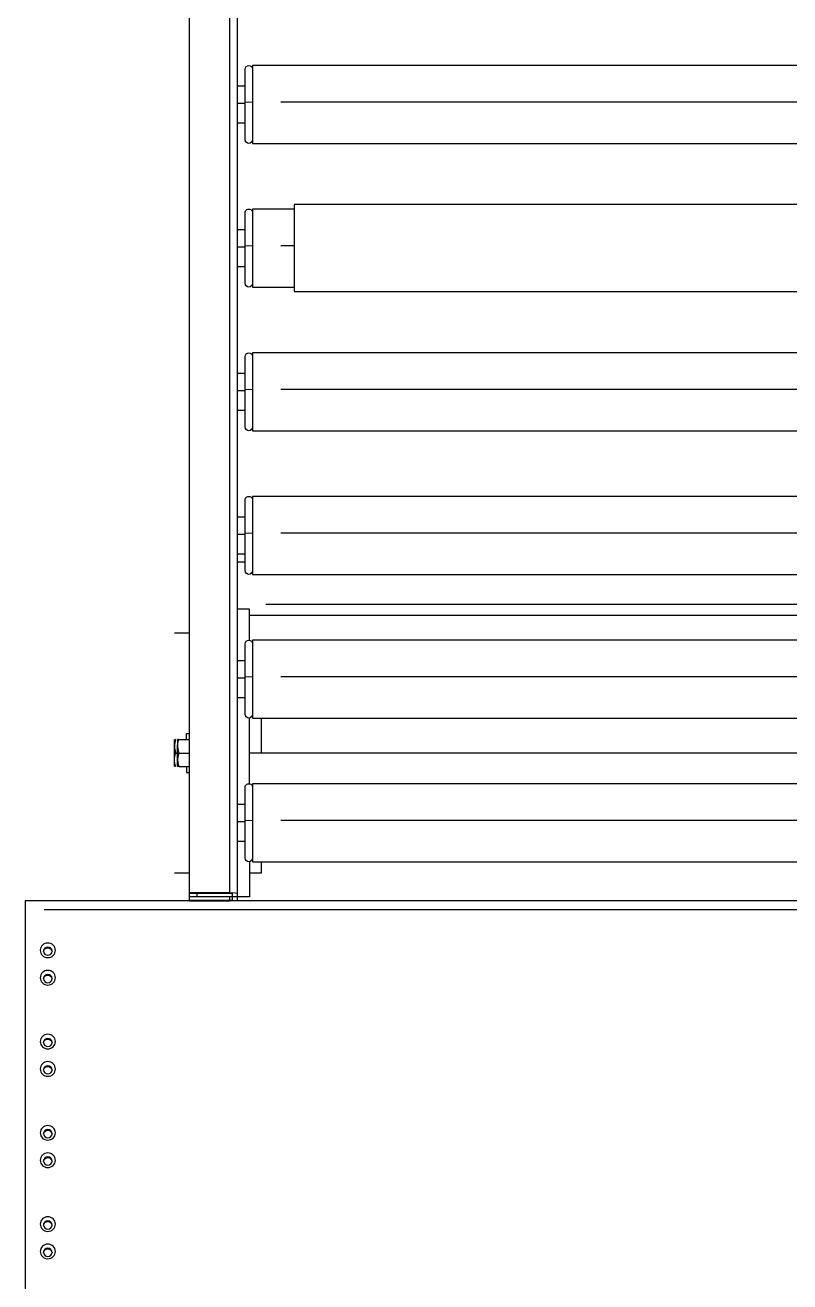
# Model space of a CAD drawing. Header units: millimetres. Extents: x -187347 to 135007, y -6415 to 292048.
# Drawn here: x -50598 to -50193, y 30294 to 30959 of the extents above; entities that cross this region are included whole.
import ezdxf

# ---------------------------------------------------------------- set-up
doc = ezdxf.new("R2010")
doc.units = ezdxf.units.MM
doc.header["$LTSCALE"] = 100
doc.layers.get('0').update_dxf_attribs({"lineweight": 18})
doc.layers.add('Layout CAT2', color=6, linetype='Continuous')

# ---------------------------------------------------------------- blocks, each defined once
blk = doc.blocks.new('25g245g2fd')
at = {"color": 0}
for p, q in [((21080.98, -3593.07), (21080.98, -3384.2)), ((21080.98, -3597.65), (21080.98, -3593.07)), ((21855.29, -3597.64), (21080.98, -3597.65)), ((21090.99, -3593.07), (21854.79, -3593.06))]:
    blk.add_line(p, q, dxfattribs=at)
for centre, major_axis in [((21092.98, -3412.04), (-4, 0)), ((21092.98, -3411.59), (2.25, 0)), ((21092.98, -3426.53), (-4, 0)), ((21092.98, -3426.08), (2.25, 0)), ((21092.98, -3460.34), (-4, 0)), ((21092.98, -3459.89), (2.25, 0)), ((21092.98, -3474.83), (-4, 0)), ((21092.98, -3474.38), (2.25, 0)), ((21092.98, -3508.64), (-4, 0)), ((21092.98, -3508.18), (2.25, 0)), ((21092.98, -3523.13), (-4, 0)), ((21092.98, -3522.67), (2.25, 0)), ((21092.98, -3556.93), (-4, 0)), ((21092.98, -3556.48), (2.25, 0)), ((21092.98, -3571.42), (-4, 0)), ((21092.98, -3570.97), (2.25, 0))]:
    blk.add_ellipse(centre, major_axis=major_axis, ratio=0.965926, dxfattribs=at)
for centre in [(21092.98, -3411.22), (21092.98, -3425.71), (21092.98, -3459.52), (21092.98, -3474.01), (21092.98, -3507.82), (21092.98, -3522.3), (21092.98, -3556.11), (21092.98, -3570.6)]:
    blk.add_ellipse(centre, major_axis=(-2.25, 0), ratio=0.965926, start_param=0.085019, end_param=3.056671, dxfattribs=at)

msp = doc.modelspace()

# ---------------------------------------------------------------- linework, layer by layer
at = {"layer": 'Layout CAT2', "elevation": -3.45}
for points in [[(-50511.33, 30499.47), (-50511.33, 31693.09)], [(-50490.1, 30499.47), (-50490.1, 31531.06)], [(-50485.93, 30922.09), (-50485.93, 30988.81)], [(-50481.96, 30926.59), (-50485.93, 30926.59)], [(-50485.93, 30912.76), (-50485.93, 30915.08), (-50485.93, 30917.49), (-50485.93, 30919.88), (-50485.93, 30922.07)], [(-50485.93, 30917.49), (-50481.96, 30917.49)], [(-50481.96, 30918.08), (-50479.98, 30918.21), (-50477.99, 30918.08)], [(-50462.99, 30918.21), (-49950.07, 30918.21)], [(-50485.93, 30846.05), (-50485.93, 30912.77)], [(-50485.93, 30907.14), (-50481.96, 30907.14)], [(-50455.93, 30861.46), (-50477.99, 30861.46), (-50477.99, 30858.91), (-50477.99, 30851.91), (-50477.99, 30842.17), (-50477.99, 30833.87), (-50477.99, 30826.71), (-50477.99, 30821.89), (-50477.99, 30820.18), (-50455.93, 30820.18)], [(-50481.96, 30850.55), (-50485.93, 30850.55)], [(-50485.93, 30770.01), (-50485.93, 30836.73), (-50485.93, 30839.03), (-50485.93, 30841.46), (-50485.93, 30843.84), (-50485.93, 30846.03)], [(-50485.93, 30841.46), (-50481.96, 30841.46)], [(-50481.96, 30842.04), (-50479.98, 30842.17), (-50477.99, 30842.04)], [(-50462.99, 30842.17), (-50455.93, 30842.17)], [(-50485.93, 30831.1), (-50481.96, 30831.1)], [(-50481.96, 30774.51), (-50485.93, 30774.51)], [(-50485.93, 30760.68), (-50485.93, 30763), (-50485.93, 30765.41), (-50485.93, 30767.8), (-50485.93, 30769.99)], [(-50485.93, 30765.41), (-50481.96, 30765.41)], [(-50481.96, 30766), (-50479.98, 30766.13), (-50477.99, 30766)], [(-50462.99, 30766.13), (-49950.07, 30766.13)], [(-50485.93, 30693.97), (-50485.93, 30760.69)], [(-50485.93, 30755.06), (-50481.96, 30755.06)], [(-50481.96, 30698.47), (-50485.93, 30698.47)], [(-50485.93, 30684.65), (-50485.93, 30686.95), (-50485.93, 30689.38), (-50485.93, 30691.76), (-50485.93, 30693.95)], [(-50485.93, 30689.38), (-50481.96, 30689.38)], [(-50485.93, 30617.92), (-50485.93, 30684.68)], [(-50481.96, 30689.96), (-50479.98, 30690.09), (-50477.99, 30689.96)], [(-50462.99, 30690.09), (-49950.07, 30690.09)], [(-50485.93, 30679.02), (-50481.96, 30679.02)], [(-50485.93, 30674.73), (-50481.96, 30674.73)], [(-50470.94, 30652.35), (-49942.13, 30652.35)], [(-50479.58, 30633.3), (-50479.58, 30649.75), (-50485.93, 30649.75)], [(-50479.58, 30646.47), (-49942.13, 30646.47)], [(-50511.33, 30637.05), (-50519.36, 30637.05)], [(-50481.96, 30622.43), (-50485.93, 30622.43)], [(-50485.93, 30608.6), (-50485.93, 30610.92), (-50485.93, 30613.34), (-50485.93, 30615.72), (-50485.93, 30617.91)], [(-50485.93, 30613.34), (-50481.96, 30613.34)], [(-50481.96, 30613.92), (-50479.98, 30614.05), (-50477.99, 30613.92)], [(-50462.99, 30614.05), (-49950.07, 30614.05)], [(-50485.93, 30541.88), (-50485.93, 30608.64)], [(-50485.93, 30602.98), (-50481.96, 30602.98)], [(-50479.58, 30557.26), (-50479.58, 30592.1)], [(-50473.23, 30573.55), (-50473.23, 30592.07)], [(-50518.71, 30580.7), (-50518.73, 30580.64), (-50518.75, 30580.57), (-50518.77, 30580.52), (-50518.79, 30580.46), (-50518.81, 30580.39), (-50518.83, 30580.34), (-50518.85, 30580.28), (-50518.86, 30580.21), (-50518.88, 30580.16), (-50518.9, 30580.1), (-50518.92, 30580.04), (-50518.93, 30579.98), (-50518.95, 30579.92), (-50518.96, 30579.86), (-50518.98, 30579.8), (-50519, 30579.74), (-50519.01, 30579.68), (-50519.02, 30579.63), (-50519.04, 30579.57), (-50519.05, 30579.51), (-50519.06, 30579.45), (-50519.08, 30579.39), (-50519.1, 30579.34), (-50519.11, 30579.28), (-50519.12, 30579.22), (-50519.13, 30579.16), (-50519.14, 30579.1), (-50519.15, 30579.04), (-50519.16, 30578.99), (-50519.18, 30578.93), (-50519.2, 30578.82), (-50519.22, 30578.71), (-50519.23, 30578.59), (-50519.25, 30578.48), (-50519.27, 30578.37), (-50519.28, 30578.26), (-50519.29, 30578.15), (-50519.3, 30578.03), (-50519.31, 30578.01), (-50519.31, 30577.98), (-50519.31, 30577.96), (-50519.31, 30577.93), (-50519.32, 30577.91), (-50519.32, 30577.88), (-50519.32, 30577.86), (-50519.32, 30577.83), (-50519.32, 30577.81), (-50519.32, 30577.78), (-50519.33, 30577.75), (-50519.33, 30577.73), (-50519.33, 30577.71), (-50519.33, 30577.68), (-50519.33, 30577.65), (-50519.33, 30577.63), (-50519.33, 30577.61), (-50519.34, 30577.58), (-50519.34, 30577.55), (-50519.34, 30577.53), (-50519.34, 30577.5), (-50519.34, 30577.48), (-50519.34, 30577.45), (-50519.34, 30577.43), (-50519.34, 30577.4), (-50519.34, 30577.38), (-50519.34, 30577.35), (-50519.34, 30577.32), (-50519.34, 30577.3), (-50519.35, 30577.28), (-50519.35, 30577.25), (-50519.35, 30577.22), (-50519.35, 30577.2), (-50519.35, 30577.18), (-50519.35, 30577.15), (-50519.35, 30577.12), (-50519.35, 30579.74), (-50519.35, 30580.7)], [(-50517.05, 30573.55), (-50517.07, 30573.49), (-50517.08, 30573.43), (-50517.11, 30573.37), (-50517.13, 30573.31), (-50517.14, 30573.25), (-50517.16, 30573.19), (-50517.18, 30573.13), (-50517.2, 30573.07), (-50517.22, 30573.01), (-50517.23, 30572.95), (-50517.25, 30572.9), (-50517.26, 30572.84), (-50517.29, 30572.77), (-50517.3, 30572.72), (-50517.32, 30572.66), (-50517.33, 30572.6), (-50517.34, 30572.54), (-50517.36, 30572.48), (-50517.38, 30572.42), (-50517.39, 30572.37), (-50517.4, 30572.31), (-50517.42, 30572.25), (-50517.43, 30572.19), (-50517.44, 30572.13), (-50517.46, 30572.08), (-50517.47, 30572.02), (-50517.48, 30571.96), (-50517.49, 30571.9), (-50517.5, 30571.85), (-50517.51, 30571.79), (-50517.53, 30571.67), (-50517.55, 30571.56), (-50517.57, 30571.45), (-50517.59, 30571.34), (-50517.6, 30571.22), (-50517.61, 30571.11), (-50517.63, 30571), (-50517.64, 30570.89), (-50517.64, 30570.86), (-50517.65, 30570.84), (-50517.65, 30570.82), (-50517.65, 30570.79), (-50517.65, 30570.76), (-50517.66, 30570.74), (-50517.66, 30570.72), (-50517.66, 30570.69), (-50517.66, 30570.66), (-50517.66, 30570.64), (-50517.66, 30570.61), (-50517.67, 30570.59), (-50517.67, 30570.56), (-50517.67, 30570.54), (-50517.67, 30570.51), (-50517.67, 30570.49), (-50517.67, 30570.46), (-50517.67, 30570.43), (-50517.67, 30570.41), (-50517.68, 30570.39), (-50517.68, 30570.36), (-50517.68, 30570.33), (-50517.68, 30570.31), (-50517.68, 30570.29), (-50517.68, 30570.26), (-50517.68, 30570.23), (-50517.68, 30570.21), (-50517.68, 30570.18), (-50517.68, 30570.16), (-50517.68, 30570.13), (-50517.68, 30570.11), (-50517.68, 30570.08), (-50517.68, 30570.06), (-50517.68, 30570.03), (-50517.68, 30570.01), (-50517.68, 30569.98), (-50517.68, 30573.55), (-50517.68, 30577.12), (-50517.68, 30577.15), (-50517.68, 30577.18), (-50517.68, 30577.2), (-50517.68, 30577.22), (-50517.68, 30577.25), (-50517.68, 30577.28), (-50517.68, 30577.3), (-50517.68, 30577.32), (-50517.68, 30577.35), (-50517.68, 30577.38), (-50517.68, 30577.4), (-50517.68, 30577.43), (-50517.68, 30577.45), (-50517.68, 30577.48), (-50517.68, 30577.5), (-50517.68, 30577.53), (-50517.67, 30577.55), (-50517.67, 30577.58), (-50517.67, 30577.61), (-50517.67, 30577.63), (-50517.67, 30577.65), (-50517.67, 30577.68), (-50517.67, 30577.71), (-50517.67, 30577.73), (-50517.66, 30577.75), (-50517.66, 30577.78), (-50517.66, 30577.81), (-50517.66, 30577.83), (-50517.66, 30577.86), (-50517.66, 30577.88), (-50517.65, 30577.91), (-50517.65, 30577.93), (-50517.65, 30577.96), (-50517.65, 30577.98), (-50517.64, 30578.01), (-50517.64, 30578.03), (-50517.63, 30578.15), (-50517.61, 30578.26), (-50517.6, 30578.37), (-50517.59, 30578.48), (-50517.57, 30578.59), (-50517.55, 30578.71), (-50517.53, 30578.82), (-50517.51, 30578.93), (-50517.5, 30578.99), (-50517.49, 30579.04), (-50517.48, 30579.1), (-50517.47, 30579.16), (-50517.46, 30579.22), (-50517.44, 30579.28), (-50517.43, 30579.34), (-50517.42, 30579.39), (-50517.4, 30579.45), (-50517.39, 30579.51), (-50517.38, 30579.57), (-50517.36, 30579.63), (-50517.34, 30579.68), (-50517.33, 30579.74), (-50517.32, 30579.8), (-50517.3, 30579.86), (-50517.29, 30579.92), (-50517.26, 30579.98), (-50517.25, 30580.04), (-50517.23, 30580.1), (-50517.22, 30580.16), (-50517.2, 30580.21), (-50517.18, 30580.28), (-50517.16, 30580.34), (-50517.14, 30580.39), (-50517.13, 30580.46), (-50517.11, 30580.52), (-50517.08, 30580.57), (-50517.07, 30580.64), (-50517.05, 30580.7), (-50511.33, 30580.7)], [(-50517.05, 30580.7), (-50517.06, 30580.7), (-50517.07, 30580.7), (-50517.08, 30580.7), (-50517.09, 30580.7), (-50517.1, 30580.7), (-50517.11, 30580.7), (-50517.12, 30580.7), (-50517.13, 30580.7), (-50517.14, 30580.7), (-50517.15, 30580.7), (-50517.16, 30580.7), (-50517.16, 30580.7), (-50517.17, 30580.7), (-50517.19, 30580.7), (-50517.2, 30580.7), (-50517.2, 30580.7), (-50517.21, 30580.7), (-50517.22, 30580.7), (-50517.23, 30580.7), (-50517.24, 30580.7), (-50517.25, 30580.7), (-50517.25, 30580.7), (-50517.26, 30580.7), (-50517.28, 30580.7), (-50517.28, 30580.7), (-50517.29, 30580.7), (-50517.3, 30580.7), (-50517.31, 30580.7), (-50517.31, 30580.7), (-50517.32, 30580.7), (-50517.33, 30580.7), (-50517.34, 30580.7), (-50517.34, 30580.7), (-50517.35, 30580.7), (-50517.36, 30580.7), (-50517.37, 30580.7), (-50517.38, 30580.7), (-50517.38, 30580.7), (-50517.39, 30580.7), (-50517.4, 30580.7), (-50517.4, 30580.7), (-50517.41, 30580.7), (-50517.42, 30580.7), (-50517.42, 30580.7), (-50517.43, 30580.7), (-50517.44, 30580.7), (-50517.44, 30580.7), (-50517.45, 30580.7), (-50517.46, 30580.7), (-50517.47, 30580.7), (-50517.47, 30580.7), (-50517.48, 30580.7), (-50517.48, 30580.7), (-50517.49, 30580.7), (-50517.49, 30580.7), (-50517.5, 30580.7), (-50517.51, 30580.7), (-50517.51, 30580.7), (-50517.53, 30580.7), (-50517.55, 30580.7), (-50517.57, 30580.7), (-50517.59, 30580.7), (-50517.6, 30580.7), (-50517.61, 30580.7), (-50517.63, 30580.7), (-50517.64, 30580.7), (-50517.65, 30580.7), (-50517.65, 30580.7), (-50517.66, 30580.7), (-50517.66, 30580.7), (-50517.67, 30580.7), (-50517.67, 30580.7), (-50517.68, 30580.7), (-50517.68, 30580.7), (-50517.68, 30579.74), (-50517.68, 30577.12), (-50517.68, 30577.08), (-50517.68, 30577.03), (-50517.68, 30576.99), (-50517.68, 30576.94), (-50517.68, 30576.9), (-50517.68, 30576.85), (-50517.68, 30576.81), (-50517.68, 30576.76), (-50517.68, 30576.72), (-50517.67, 30576.67), (-50517.67, 30576.63), (-50517.67, 30576.58), (-50517.67, 30576.54), (-50517.66, 30576.49), (-50517.66, 30576.45), (-50517.66, 30576.4), (-50517.65, 30576.36), (-50517.65, 30576.31), (-50517.65, 30576.26), (-50517.64, 30576.22), (-50517.63, 30576.11), (-50517.61, 30576), (-50517.6, 30575.88), (-50517.59, 30575.77), (-50517.57, 30575.66), (-50517.55, 30575.55), (-50517.53, 30575.44), (-50517.51, 30575.32), (-50517.51, 30575.29), (-50517.5, 30575.26), (-50517.5, 30575.23), (-50517.49, 30575.2), (-50517.48, 30575.17), (-50517.48, 30575.14), (-50517.47, 30575.11), (-50517.47, 30575.08), (-50517.46, 30575.05), (-50517.46, 30575.02), (-50517.44, 30574.99), (-50517.44, 30574.96), (-50517.43, 30574.93), (-50517.43, 30574.9), (-50517.42, 30574.87), (-50517.41, 30574.84), (-50517.41, 30574.81), (-50517.4, 30574.78), (-50517.39, 30574.75), (-50517.39, 30574.72), (-50517.38, 30574.69), (-50517.37, 30574.66), (-50517.36, 30574.63), (-50517.35, 30574.6), (-50517.35, 30574.57), (-50517.34, 30574.54), (-50517.33, 30574.51), (-50517.32, 30574.48), (-50517.32, 30574.45), (-50517.31, 30574.42), (-50517.3, 30574.39), (-50517.29, 30574.36), (-50517.28, 30574.33), (-50517.28, 30574.3), (-50517.26, 30574.27), (-50517.26, 30574.23), (-50517.25, 30574.2), (-50517.24, 30574.18), (-50517.23, 30574.14), (-50517.22, 30574.11), (-50517.21, 30574.08), (-50517.2, 30574.05), (-50517.2, 30574.02), (-50517.19, 30573.99), (-50517.17, 30573.96), (-50517.16, 30573.93), (-50517.16, 30573.9), (-50517.15, 30573.86), (-50517.14, 30573.83), (-50517.13, 30573.81), (-50517.12, 30573.77), (-50517.11, 30573.74), (-50517.1, 30573.71), (-50517.09, 30573.68), (-50517.08, 30573.65), (-50517.07, 30573.62), (-50517.06, 30573.58), (-50517.05, 30573.55), (-50511.33, 30573.55)], [(-50513, 30580.7), (-50513, 30583.04), (-50513, 30583.87), (-50511.33, 30583.87)], [(-50519.35, 30566.41), (-50519.35, 30567.37), (-50519.35, 30569.98), (-50519.35, 30573.55), (-50519.35, 30577.12), (-50519.35, 30577.08), (-50519.35, 30577.03), (-50519.35, 30576.99), (-50519.34, 30576.94), (-50519.34, 30576.9), (-50519.34, 30576.85), (-50519.34, 30576.81), (-50519.34, 30576.76), (-50519.34, 30576.72), (-50519.34, 30576.67), (-50519.33, 30576.63), (-50519.33, 30576.58), (-50519.33, 30576.54), (-50519.33, 30576.49), (-50519.32, 30576.45), (-50519.32, 30576.4), (-50519.32, 30576.36), (-50519.31, 30576.31), (-50519.31, 30576.26), (-50519.3, 30576.22), (-50519.29, 30576.11), (-50519.28, 30576), (-50519.27, 30575.88), (-50519.25, 30575.77), (-50519.23, 30575.66), (-50519.22, 30575.55), (-50519.2, 30575.44), (-50519.18, 30575.32), (-50519.17, 30575.29), (-50519.16, 30575.26), (-50519.16, 30575.23), (-50519.15, 30575.2), (-50519.15, 30575.17), (-50519.14, 30575.14), (-50519.14, 30575.11), (-50519.13, 30575.08), (-50519.12, 30575.05), (-50519.12, 30575.02), (-50519.11, 30574.99), (-50519.1, 30574.96), (-50519.1, 30574.93), (-50519.09, 30574.9), (-50519.09, 30574.87), (-50519.07, 30574.84), (-50519.07, 30574.81), (-50519.06, 30574.78), (-50519.05, 30574.75), (-50519.05, 30574.72), (-50519.04, 30574.69), (-50519.03, 30574.66), (-50519.03, 30574.63), (-50519.02, 30574.6), (-50519.01, 30574.57), (-50519, 30574.54), (-50519, 30574.51), (-50518.99, 30574.48), (-50518.98, 30574.45), (-50518.97, 30574.42), (-50518.96, 30574.39), (-50518.95, 30574.36), (-50518.95, 30574.33), (-50518.94, 30574.3), (-50518.93, 30574.27), (-50518.92, 30574.23), (-50518.91, 30574.2), (-50518.91, 30574.18), (-50518.89, 30574.14), (-50518.88, 30574.11), (-50518.88, 30574.08), (-50518.87, 30574.05), (-50518.86, 30574.02), (-50518.85, 30573.99), (-50518.84, 30573.96), (-50518.83, 30573.93), (-50518.82, 30573.9), (-50518.81, 30573.86), (-50518.8, 30573.83), (-50518.79, 30573.81), (-50518.78, 30573.77), (-50518.77, 30573.74), (-50518.76, 30573.71), (-50518.75, 30573.68), (-50518.74, 30573.65), (-50518.73, 30573.62), (-50518.72, 30573.58), (-50518.71, 30573.55), (-50517.68, 30573.55)], [(-50518.71, 30566.41), (-50518.72, 30566.44), (-50518.73, 30566.47), (-50518.74, 30566.5), (-50518.75, 30566.53), (-50518.76, 30566.57), (-50518.77, 30566.6), (-50518.78, 30566.63), (-50518.79, 30566.66), (-50518.8, 30566.69), (-50518.81, 30566.72), (-50518.82, 30566.75), (-50518.83, 30566.78), (-50518.84, 30566.82), (-50518.85, 30566.85), (-50518.86, 30566.88), (-50518.87, 30566.91), (-50518.88, 30566.94), (-50518.88, 30566.97), (-50518.89, 30567), (-50518.91, 30567.03), (-50518.91, 30567.06), (-50518.92, 30567.09), (-50518.93, 30567.12), (-50518.94, 30567.15), (-50518.95, 30567.19), (-50518.95, 30567.21), (-50518.96, 30567.24), (-50518.97, 30567.28), (-50518.98, 30567.31), (-50518.99, 30567.33), (-50519, 30567.37), (-50519, 30567.4), (-50519.01, 30567.42), (-50519.02, 30567.46), (-50519.03, 30567.49), (-50519.03, 30567.52), (-50519.04, 30567.55), (-50519.05, 30567.58), (-50519.05, 30567.61), (-50519.06, 30567.64), (-50519.07, 30567.67), (-50519.07, 30567.7), (-50519.09, 30567.73), (-50519.09, 30567.76), (-50519.1, 30567.79), (-50519.1, 30567.82), (-50519.11, 30567.85), (-50519.12, 30567.88), (-50519.12, 30567.91), (-50519.13, 30567.94), (-50519.14, 30567.97), (-50519.14, 30568), (-50519.15, 30568.03), (-50519.15, 30568.06), (-50519.16, 30568.09), (-50519.16, 30568.12), (-50519.17, 30568.15), (-50519.18, 30568.18), (-50519.2, 30568.29), (-50519.22, 30568.4), (-50519.23, 30568.51), (-50519.25, 30568.63), (-50519.27, 30568.74), (-50519.28, 30568.85), (-50519.29, 30568.96), (-50519.3, 30569.07), (-50519.31, 30569.12), (-50519.31, 30569.16), (-50519.32, 30569.21), (-50519.32, 30569.25), (-50519.32, 30569.3), (-50519.33, 30569.34), (-50519.33, 30569.39), (-50519.33, 30569.44), (-50519.33, 30569.48), (-50519.34, 30569.53), (-50519.34, 30569.57), (-50519.34, 30569.62), (-50519.34, 30569.66), (-50519.34, 30569.71), (-50519.34, 30569.75), (-50519.34, 30569.8), (-50519.35, 30569.85), (-50519.35, 30569.89), (-50519.35, 30569.94), (-50519.35, 30569.98), (-50519.35, 30570.01), (-50519.35, 30570.03), (-50519.35, 30570.06), (-50519.35, 30570.08), (-50519.35, 30570.11), (-50519.35, 30570.13), (-50519.34, 30570.16), (-50519.34, 30570.18), (-50519.34, 30570.21), (-50519.34, 30570.23), (-50519.34, 30570.26), (-50519.34, 30570.29), (-50519.34, 30570.31), (-50519.34, 30570.33), (-50519.34, 30570.36), (-50519.34, 30570.39), (-50519.34, 30570.41), (-50519.34, 30570.43), (-50519.33, 30570.46), (-50519.33, 30570.49), (-50519.33, 30570.51), (-50519.33, 30570.54), (-50519.33, 30570.56), (-50519.33, 30570.59), (-50519.33, 30570.61), (-50519.32, 30570.64), (-50519.32, 30570.66), (-50519.32, 30570.69), (-50519.32, 30570.72), (-50519.32, 30570.74), (-50519.32, 30570.76), (-50519.31, 30570.79), (-50519.31, 30570.82), (-50519.31, 30570.84), (-50519.31, 30570.86), (-50519.3, 30570.89), (-50519.29, 30571), (-50519.28, 30571.11), (-50519.27, 30571.22), (-50519.25, 30571.34), (-50519.23, 30571.45), (-50519.22, 30571.56), (-50519.2, 30571.67), (-50519.18, 30571.79), (-50519.16, 30571.85), (-50519.15, 30571.9), (-50519.14, 30571.96), (-50519.13, 30572.02), (-50519.12, 30572.08), (-50519.11, 30572.13), (-50519.1, 30572.19), (-50519.08, 30572.25), (-50519.06, 30572.31), (-50519.05, 30572.37), (-50519.04, 30572.42), (-50519.02, 30572.48), (-50519.01, 30572.54), (-50519, 30572.6), (-50518.98, 30572.66), (-50518.96, 30572.72), (-50518.95, 30572.77), (-50518.93, 30572.84), (-50518.92, 30572.9), (-50518.9, 30572.95), (-50518.88, 30573.01), (-50518.86, 30573.07), (-50518.85, 30573.13), (-50518.83, 30573.19), (-50518.81, 30573.25), (-50518.79, 30573.31), (-50518.77, 30573.37), (-50518.75, 30573.43), (-50518.73, 30573.49), (-50518.71, 30573.55)], [(-49927.13, 30573.55), (-50479.58, 30573.55)], [(-50517.05, 30566.41), (-50517.07, 30566.41), (-50517.08, 30566.41), (-50517.11, 30566.41), (-50517.13, 30566.41), (-50517.14, 30566.41), (-50517.16, 30566.41), (-50517.18, 30566.41), (-50517.2, 30566.41), (-50517.22, 30566.41), (-50517.23, 30566.41), (-50517.25, 30566.41), (-50517.26, 30566.41), (-50517.28, 30566.41), (-50517.3, 30566.41), (-50517.31, 30566.41), (-50517.33, 30566.41), (-50517.34, 30566.41), (-50517.36, 30566.41), (-50517.38, 30566.41), (-50517.39, 30566.41), (-50517.4, 30566.41), (-50517.41, 30566.41), (-50517.43, 30566.41), (-50517.44, 30566.41), (-50517.46, 30566.41), (-50517.47, 30566.41), (-50517.48, 30566.41), (-50517.49, 30566.41), (-50517.5, 30566.41), (-50517.51, 30566.41), (-50517.53, 30566.41), (-50517.55, 30566.41), (-50517.57, 30566.41), (-50517.59, 30566.41), (-50517.6, 30566.41), (-50517.61, 30566.41), (-50517.63, 30566.41), (-50517.64, 30566.41), (-50517.65, 30566.41), (-50517.65, 30566.41), (-50517.66, 30566.41), (-50517.66, 30566.41), (-50517.67, 30566.41), (-50517.67, 30566.41), (-50517.68, 30566.41), (-50517.68, 30566.41), (-50517.68, 30567.37), (-50517.68, 30569.98), (-50517.68, 30569.94), (-50517.68, 30569.89), (-50517.68, 30569.85), (-50517.68, 30569.8), (-50517.68, 30569.75), (-50517.68, 30569.71), (-50517.68, 30569.66), (-50517.68, 30569.62), (-50517.68, 30569.57), (-50517.67, 30569.53), (-50517.67, 30569.48), (-50517.67, 30569.44), (-50517.67, 30569.39), (-50517.66, 30569.34), (-50517.66, 30569.3), (-50517.66, 30569.25), (-50517.65, 30569.21), (-50517.65, 30569.16), (-50517.65, 30569.12), (-50517.64, 30569.07), (-50517.63, 30568.96), (-50517.61, 30568.85), (-50517.6, 30568.74), (-50517.59, 30568.63), (-50517.57, 30568.51), (-50517.55, 30568.4), (-50517.53, 30568.29), (-50517.51, 30568.18), (-50517.51, 30568.15), (-50517.5, 30568.12), (-50517.5, 30568.09), (-50517.49, 30568.06), (-50517.48, 30568.03), (-50517.48, 30568), (-50517.47, 30567.97), (-50517.47, 30567.94), (-50517.46, 30567.91), (-50517.46, 30567.88), (-50517.44, 30567.85), (-50517.44, 30567.82), (-50517.43, 30567.79), (-50517.43, 30567.76), (-50517.42, 30567.73), (-50517.41, 30567.7), (-50517.41, 30567.67), (-50517.4, 30567.64), (-50517.39, 30567.61), (-50517.39, 30567.58), (-50517.38, 30567.55), (-50517.37, 30567.52), (-50517.36, 30567.49), (-50517.35, 30567.46), (-50517.35, 30567.42), (-50517.34, 30567.4), (-50517.33, 30567.37), (-50517.32, 30567.33), (-50517.32, 30567.31), (-50517.31, 30567.28), (-50517.3, 30567.24), (-50517.29, 30567.21), (-50517.28, 30567.19), (-50517.28, 30567.15), (-50517.26, 30567.12), (-50517.26, 30567.09), (-50517.25, 30567.06), (-50517.24, 30567.03), (-50517.23, 30567), (-50517.22, 30566.97), (-50517.21, 30566.94), (-50517.2, 30566.91), (-50517.2, 30566.88), (-50517.19, 30566.85), (-50517.17, 30566.82), (-50517.16, 30566.78), (-50517.16, 30566.75), (-50517.15, 30566.72), (-50517.14, 30566.69), (-50517.13, 30566.66), (-50517.12, 30566.63), (-50517.11, 30566.6), (-50517.1, 30566.57), (-50517.09, 30566.53), (-50517.08, 30566.5), (-50517.07, 30566.47), (-50517.06, 30566.44), (-50517.05, 30566.41), (-50511.33, 30566.41)], [(-50513, 30566.41), (-50513, 30564.06), (-50513, 30563.24), (-50511.33, 30563.24)], [(-50481.96, 30546.39), (-50485.93, 30546.39)], [(-50485.93, 30532.57), (-50485.93, 30534.87), (-50485.93, 30537.3), (-50485.93, 30539.68), (-50485.93, 30541.88)], [(-50481.96, 30537.88), (-50479.98, 30538.01), (-50477.99, 30537.88)], [(-50462.99, 30538.01), (-49950.07, 30538.01)], [(-50485.93, 30537.3), (-50481.96, 30537.3)], [(-50485.93, 30499.2), (-50485.93, 30532.6)], [(-50485.93, 30526.94), (-50481.96, 30526.94)], [(-50479.58, 30516.07), (-50479.58, 30497.35), (-50507.35, 30497.35), (-50510.17, 30497.35), (-50511.33, 30497.35), (-50511.33, 30499.29), (-50490.1, 30499.29), (-50489.12, 30499.27), (-50488.71, 30499.2), (-50488.71, 30495.61), (-50489.12, 30495.55), (-50490.1, 30495.52), (-50511.33, 30495.52), (-50511.33, 30495.34), (-50490.1, 30495.34), (-50487.15, 30495.42), (-50485.93, 30495.61), (-50485.93, 30499.2), (-50487.15, 30499.39), (-50490.1, 30499.47), (-50511.33, 30499.47), (-50511.33, 30499.29)], [(-50479.59, 30510.05), (-50473.23, 30510.05), (-50473.23, 30516.03)], [(-50519.36, 30510.05), (-50511.33, 30510.05)], [(-50507.35, 30497.35), (-50507.35, 30499.29)], [(-50511.33, 30495.52), (-50511.33, 30497.37)], [(-50490.1, 30495.52), (-50490.1, 30497.37)]]:
    msp.add_lwpolyline(points, dxfattribs=at)
for points in [[(-50477.99, 30898.21, -0.999635), (-50481.96, 30898.21), (-50481.96, 30899.75), (-50481.96, 30904.11), (-50481.96, 30910.58), (-50481.96, 30918.08), (-50481.96, 30926.88), (-50481.96, 30933.22), (-50481.96, 30935.52, -0.999635), (-50477.99, 30935.52)], [(-50477.99, 30822.17, -0.999635), (-50481.96, 30822.17), (-50481.96, 30823.71), (-50481.96, 30828.07), (-50481.96, 30834.54), (-50481.96, 30842.04), (-50481.96, 30850.84), (-50481.96, 30857.18), (-50481.96, 30859.48, -1.001344), (-50477.99, 30859.48)], [(-50477.99, 30746.13, -0.999635), (-50481.96, 30746.13), (-50481.96, 30747.67), (-50481.96, 30752.03), (-50481.96, 30758.5), (-50481.96, 30766), (-50481.96, 30774.8), (-50481.96, 30781.14), (-50481.96, 30783.44, -0.999635), (-50477.99, 30783.44)], [(-50477.99, 30670.09, -0.999635), (-50481.96, 30670.09), (-50481.96, 30671.63), (-50481.96, 30675.99), (-50481.96, 30682.46), (-50481.96, 30689.96), (-50481.96, 30698.77), (-50481.96, 30705.1), (-50481.96, 30707.4, -1.001344), (-50477.99, 30707.4)], [(-50477.99, 30594.05, -0.999635), (-50481.96, 30594.05), (-50481.96, 30595.59), (-50481.96, 30599.95), (-50481.96, 30606.42), (-50481.96, 30613.92), (-50481.96, 30622.72), (-50481.96, 30629.06), (-50481.96, 30631.36, -0.999635), (-50477.99, 30631.36)], [(-50477.99, 30518.01, -0.999635), (-50481.96, 30518.01), (-50481.96, 30519.55), (-50481.96, 30523.91), (-50481.96, 30530.38), (-50481.96, 30537.88), (-50481.96, 30546.69), (-50481.96, 30553.02), (-50481.96, 30555.32, -1.001344), (-50477.99, 30555.32)]]:
    msp.add_lwpolyline(points, format="xyb", dxfattribs=at)
for points in [[(-50477.99, 30937.5), (-50477.99, 30934.96), (-50477.99, 30927.95), (-50477.99, 30918.21), (-50477.99, 30909.91), (-50477.99, 30902.75), (-50477.99, 30897.93), (-50477.99, 30896.23), (-49935.06, 30896.23), (-49935.06, 30897.93), (-49935.06, 30902.75), (-49935.06, 30909.91), (-49935.06, 30918.21), (-49935.06, 30927.95), (-49935.06, 30934.96), (-49935.06, 30937.5)], [(-50455.93, 30863.83), (-50455.93, 30862.07), (-50455.93, 30857.09), (-50455.93, 30849.63), (-50455.93, 30840.82), (-50455.93, 30832.02), (-50455.93, 30824.56), (-50455.93, 30819.58), (-50455.93, 30817.82), (-49955.93, 30817.82), (-49955.93, 30819.58), (-49955.93, 30824.56), (-49955.93, 30832.02), (-49955.93, 30840.82), (-49955.93, 30849.63), (-49955.93, 30857.09), (-49955.93, 30862.07), (-49955.93, 30863.83)], [(-50477.99, 30785.42), (-50477.99, 30782.88), (-50477.99, 30775.87), (-50477.99, 30766.13), (-50477.99, 30757.83), (-50477.99, 30750.67), (-50477.99, 30745.85), (-50477.99, 30744.15), (-49935.06, 30744.15), (-49935.06, 30745.85), (-49935.06, 30750.67), (-49935.06, 30757.83), (-49935.06, 30766.13), (-49935.06, 30775.87), (-49935.06, 30782.88), (-49935.06, 30785.42)], [(-50477.99, 30709.38), (-50477.99, 30706.83), (-50477.99, 30699.83), (-50477.99, 30690.09), (-50477.99, 30681.79), (-50477.99, 30674.63), (-50477.99, 30669.81), (-50477.99, 30668.1), (-49935.06, 30668.1), (-49935.06, 30669.81), (-49935.06, 30674.63), (-49935.06, 30681.79), (-49935.06, 30690.09), (-49935.06, 30699.83), (-49935.06, 30706.83), (-49935.06, 30709.38)], [(-50477.99, 30633.34), (-50477.99, 30630.8), (-50477.99, 30623.79), (-50477.99, 30614.05), (-50477.99, 30605.75), (-50477.99, 30598.59), (-50477.99, 30593.77), (-50477.99, 30592.07), (-49935.06, 30592.07), (-49935.06, 30593.77), (-49935.06, 30598.59), (-49935.06, 30605.75), (-49935.06, 30614.05), (-49935.06, 30623.79), (-49935.06, 30630.8), (-49935.06, 30633.34)], [(-50477.99, 30557.3), (-50477.99, 30554.76), (-50477.99, 30547.75), (-50477.99, 30538.01), (-50477.99, 30529.71), (-50477.99, 30522.56), (-50477.99, 30517.73), (-50477.99, 30516.03), (-49935.06, 30516.03), (-49935.06, 30517.73), (-49935.06, 30522.56), (-49935.06, 30529.71), (-49935.06, 30538.01), (-49935.06, 30547.75), (-49935.06, 30554.76), (-49935.06, 30557.3)]]:
    msp.add_lwpolyline(points, close=True, dxfattribs=at)

# ---------------------------------------------------------------- block references
at = {"layer": 'Layout CAT2', "xscale": -1, "rotation": 180}
msp.add_blockref('25g245g2fd', (-71679.42, 26897.69, -3.45), dxfattribs=at)

doc.saveas('drawing.dxf')
